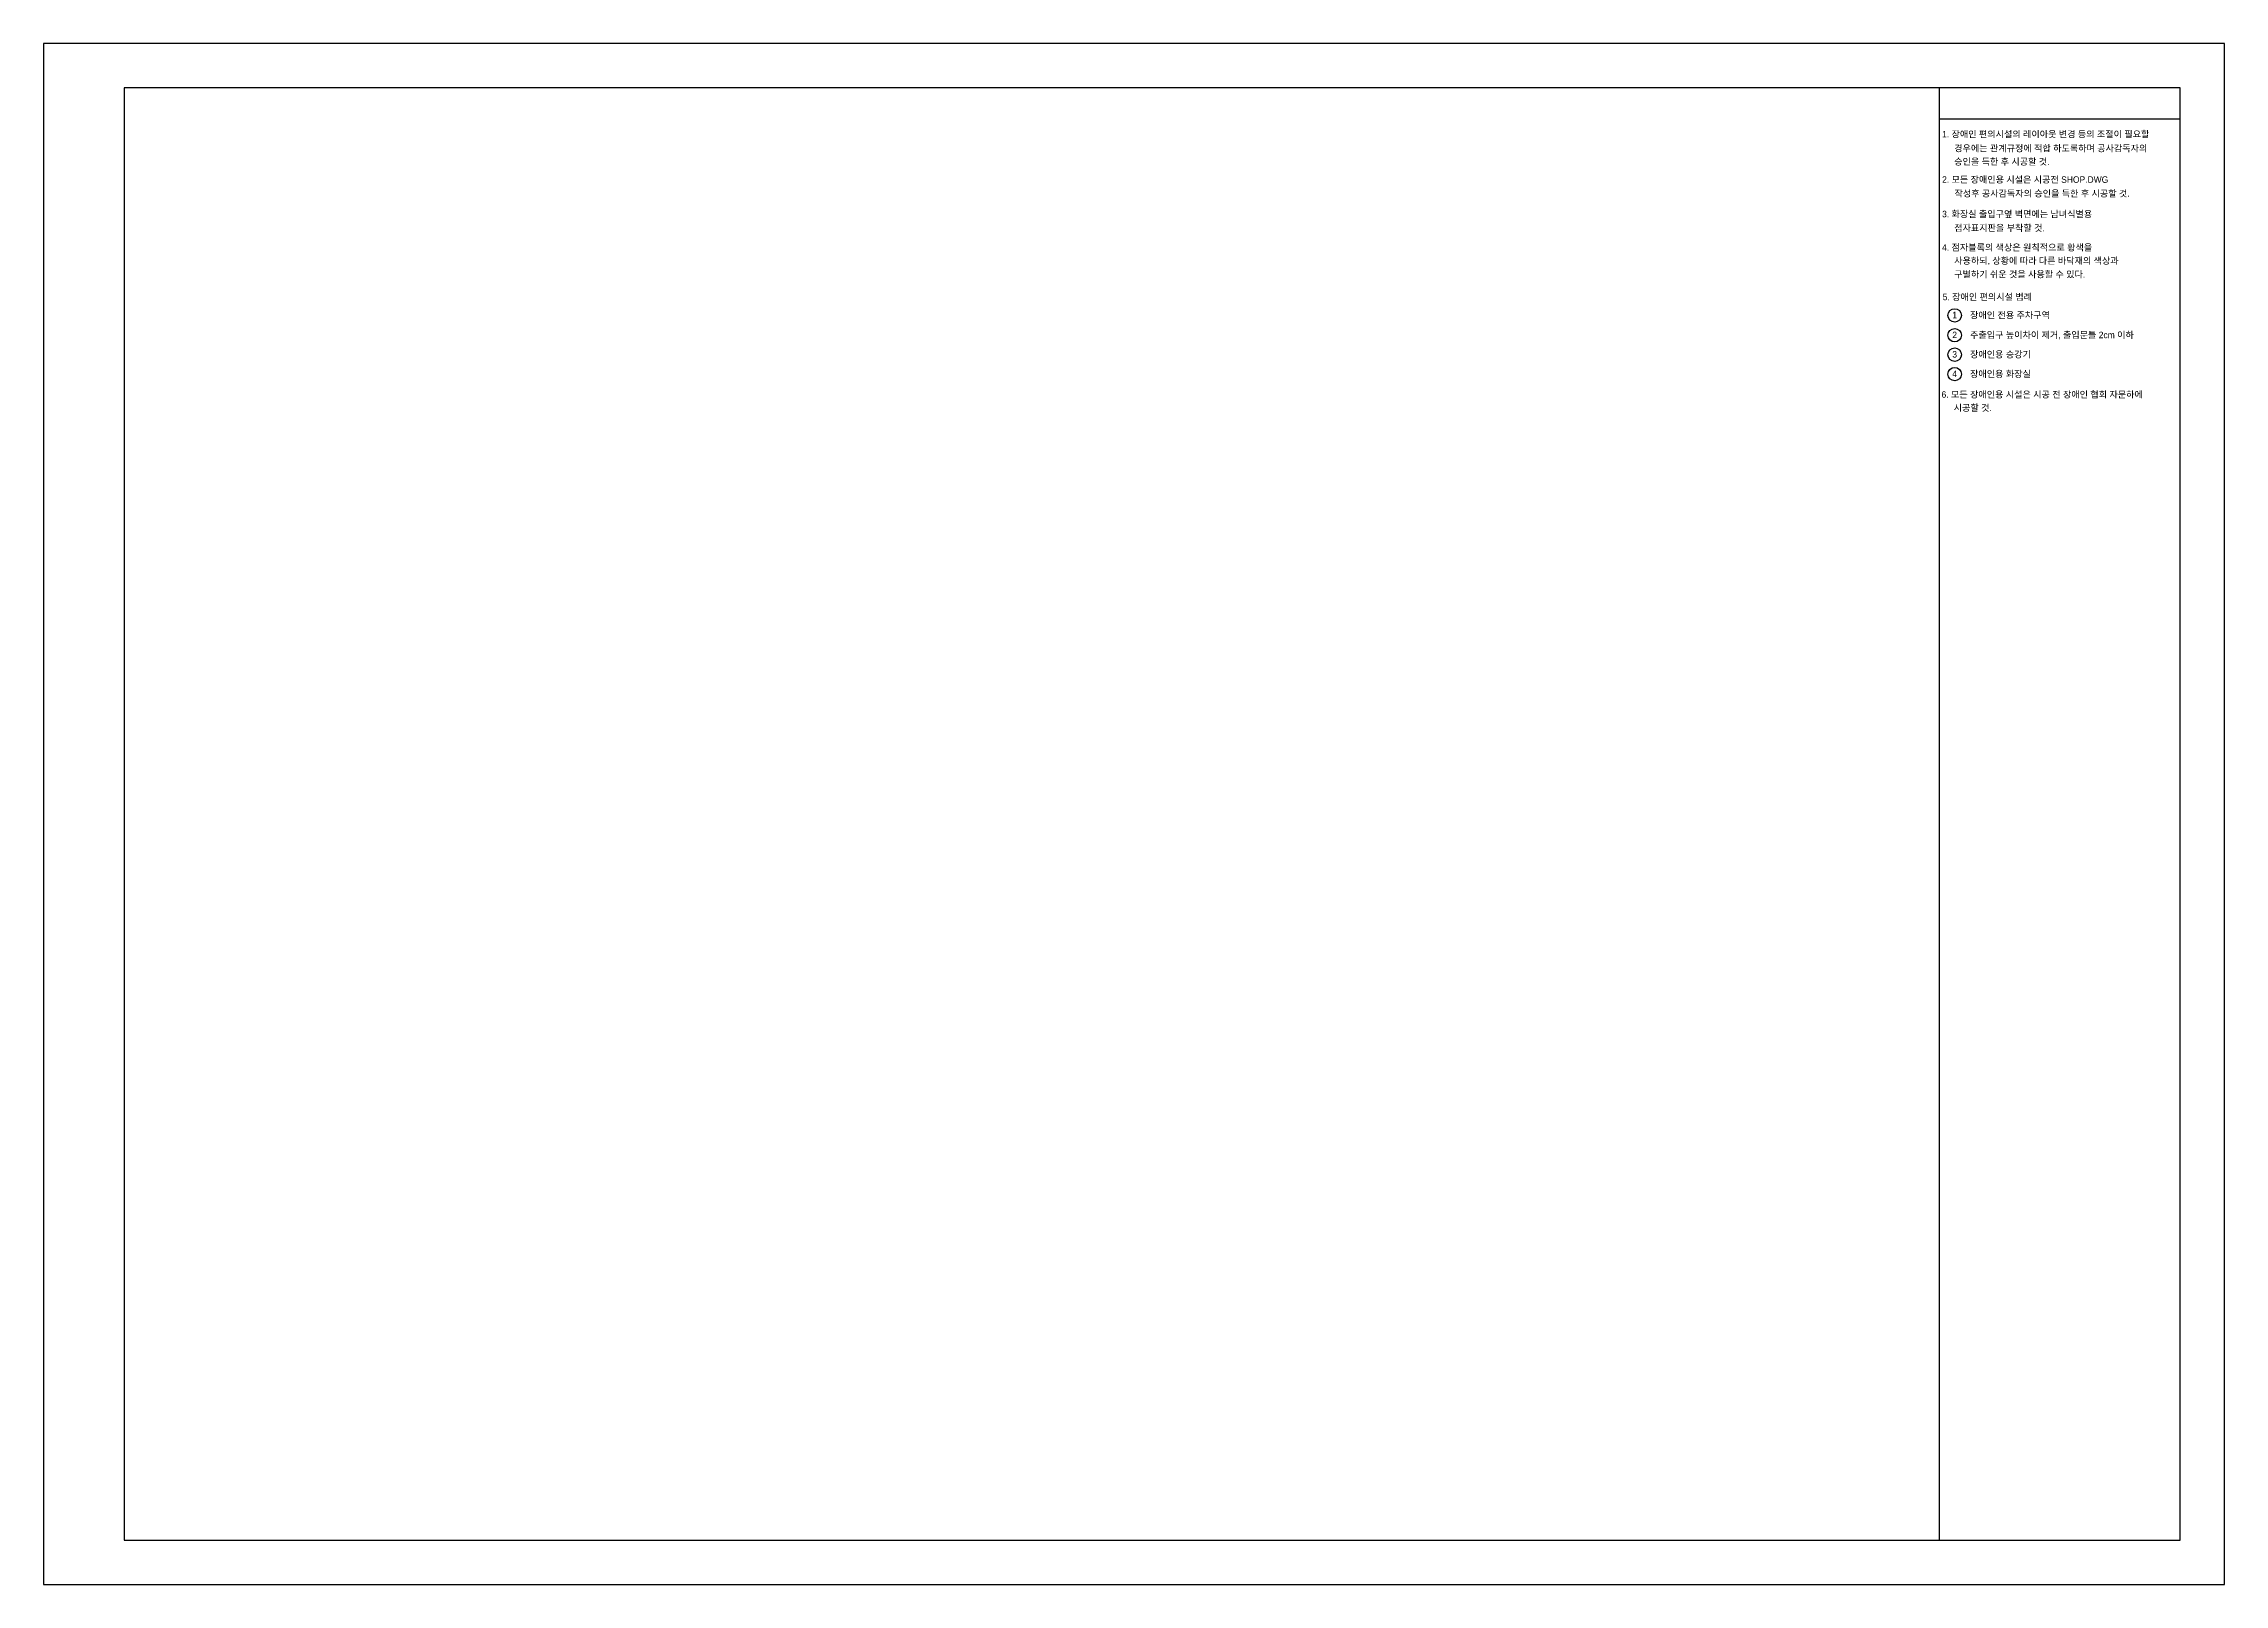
# Model space of a CAD drawing. Header units: millimetres. Extents: x 0 to 841, y 0 to 594.
import ezdxf
from ezdxf.enums import TextEntityAlignment as Align

# ---------------------------------------------------------------- set-up
doc = ezdxf.new("R2010")
doc.units = ezdxf.units.MM
for name, color, linetype in [('A-TEXT-NOTE', 7, 'Continuous'), ('ITXT', 7, 'Continuous'), ('TEXT', 7, 'Continuous')]:
    doc.layers.add(name, color=color, linetype=linetype)
doc.layers.add('NOPLOT', color=193, linetype='Continuous', plot=False)
doc.styles.add('Gtx', font='Dotum.ttf')

msp = doc.modelspace()

# ---------------------------------------------------------------- linework, layer by layer
at = {"layer": 'ITXT', "color": 6}
for centre in [(736.99, 489.23), (736.99, 481.59), (736.99, 474.08), (736.99, 466.57)]:
    msp.add_circle(centre, 2.58, dxfattribs=at)
at = {"layer": 'NOPLOT'}
for p, q in [((731, 577), (731, 17)), ((731, 565), (824, 565))]:
    msp.add_line(p, q, dxfattribs=at)
for points in [[(0, 0), (841, 0), (841, 594), (0, 594)], [(31, 17), (824, 17), (824, 577), (31, 577)]]:
    msp.add_lwpolyline(points, close=True, dxfattribs=at)

# ---------------------------------------------------------------- texts
at = {"layer": 'A-TEXT-NOTE', "style": 'Gtx'}
for s, p in [('1. 장애인 편의시설의 레이아웃 변경 등의 조절이 필요할', (732.14, 557.84)), ('경우에는 관계규정에 적합 하도록하며 공사감독자의', (736.81, 552.4)), ('승인을 득한 후 시공할 것.', (736.81, 547.26)), ('2. 모든 장애인용 시설은 시공전 SHOP.DWG', (732.14, 540.34)), ('3. 화장실 출입구옆 벽면에는 남녀식별용', (732.14, 527.05)), ('작성후 공사감독자의 승인을 득한 후 시공할 것.', (736.92, 534.99)), ('점자표지판을 부착할 것.', (736.81, 521.69)), ('4. 점자블록의 색상은 원칙적으로 황색을', (732.14, 514.18)), ('사용하되, 상황에 따라 다른 바닥재의 색상과', (736.81, 509.06)), ('구별하기 쉬운 것을 사용할 수 있다.', (736.81, 503.83)), ('6. 모든 장애인용 시설은 시공 전 장애인 협회 자문하에', (731.93, 457.48)), ('시공할 것.', (736.6, 452.36))]:
    msp.add_text(s, height=2.5, dxfattribs=at).set_placement(p)
at = {"layer": 'TEXT', "style": 'Gtx'}
for s, p in [('5. 장애인 편의시설 범례', (732.38, 495.09)), ('장애인 전용 주차구역', (742.92, 488.07)), ('주출입구 높이차이 제거, 출입문틀 2cm 이하', (742.92, 480.44)), ('장애인용 승강기', (742.92, 472.93)), ('장애인용 화장실', (742.92, 465.42))]:
    msp.add_text(s, height=2.5, dxfattribs=at).set_placement(p)
for s, p in [('1', (736.99, 489.37)), ('2', (736.99, 481.73)), ('3', (736.99, 474.22)), ('4', (736.99, 466.71))]:
    msp.add_text(s, height=2.5, dxfattribs=at).set_placement(p, align=Align.MIDDLE)

doc.saveas('drawing.dxf')
